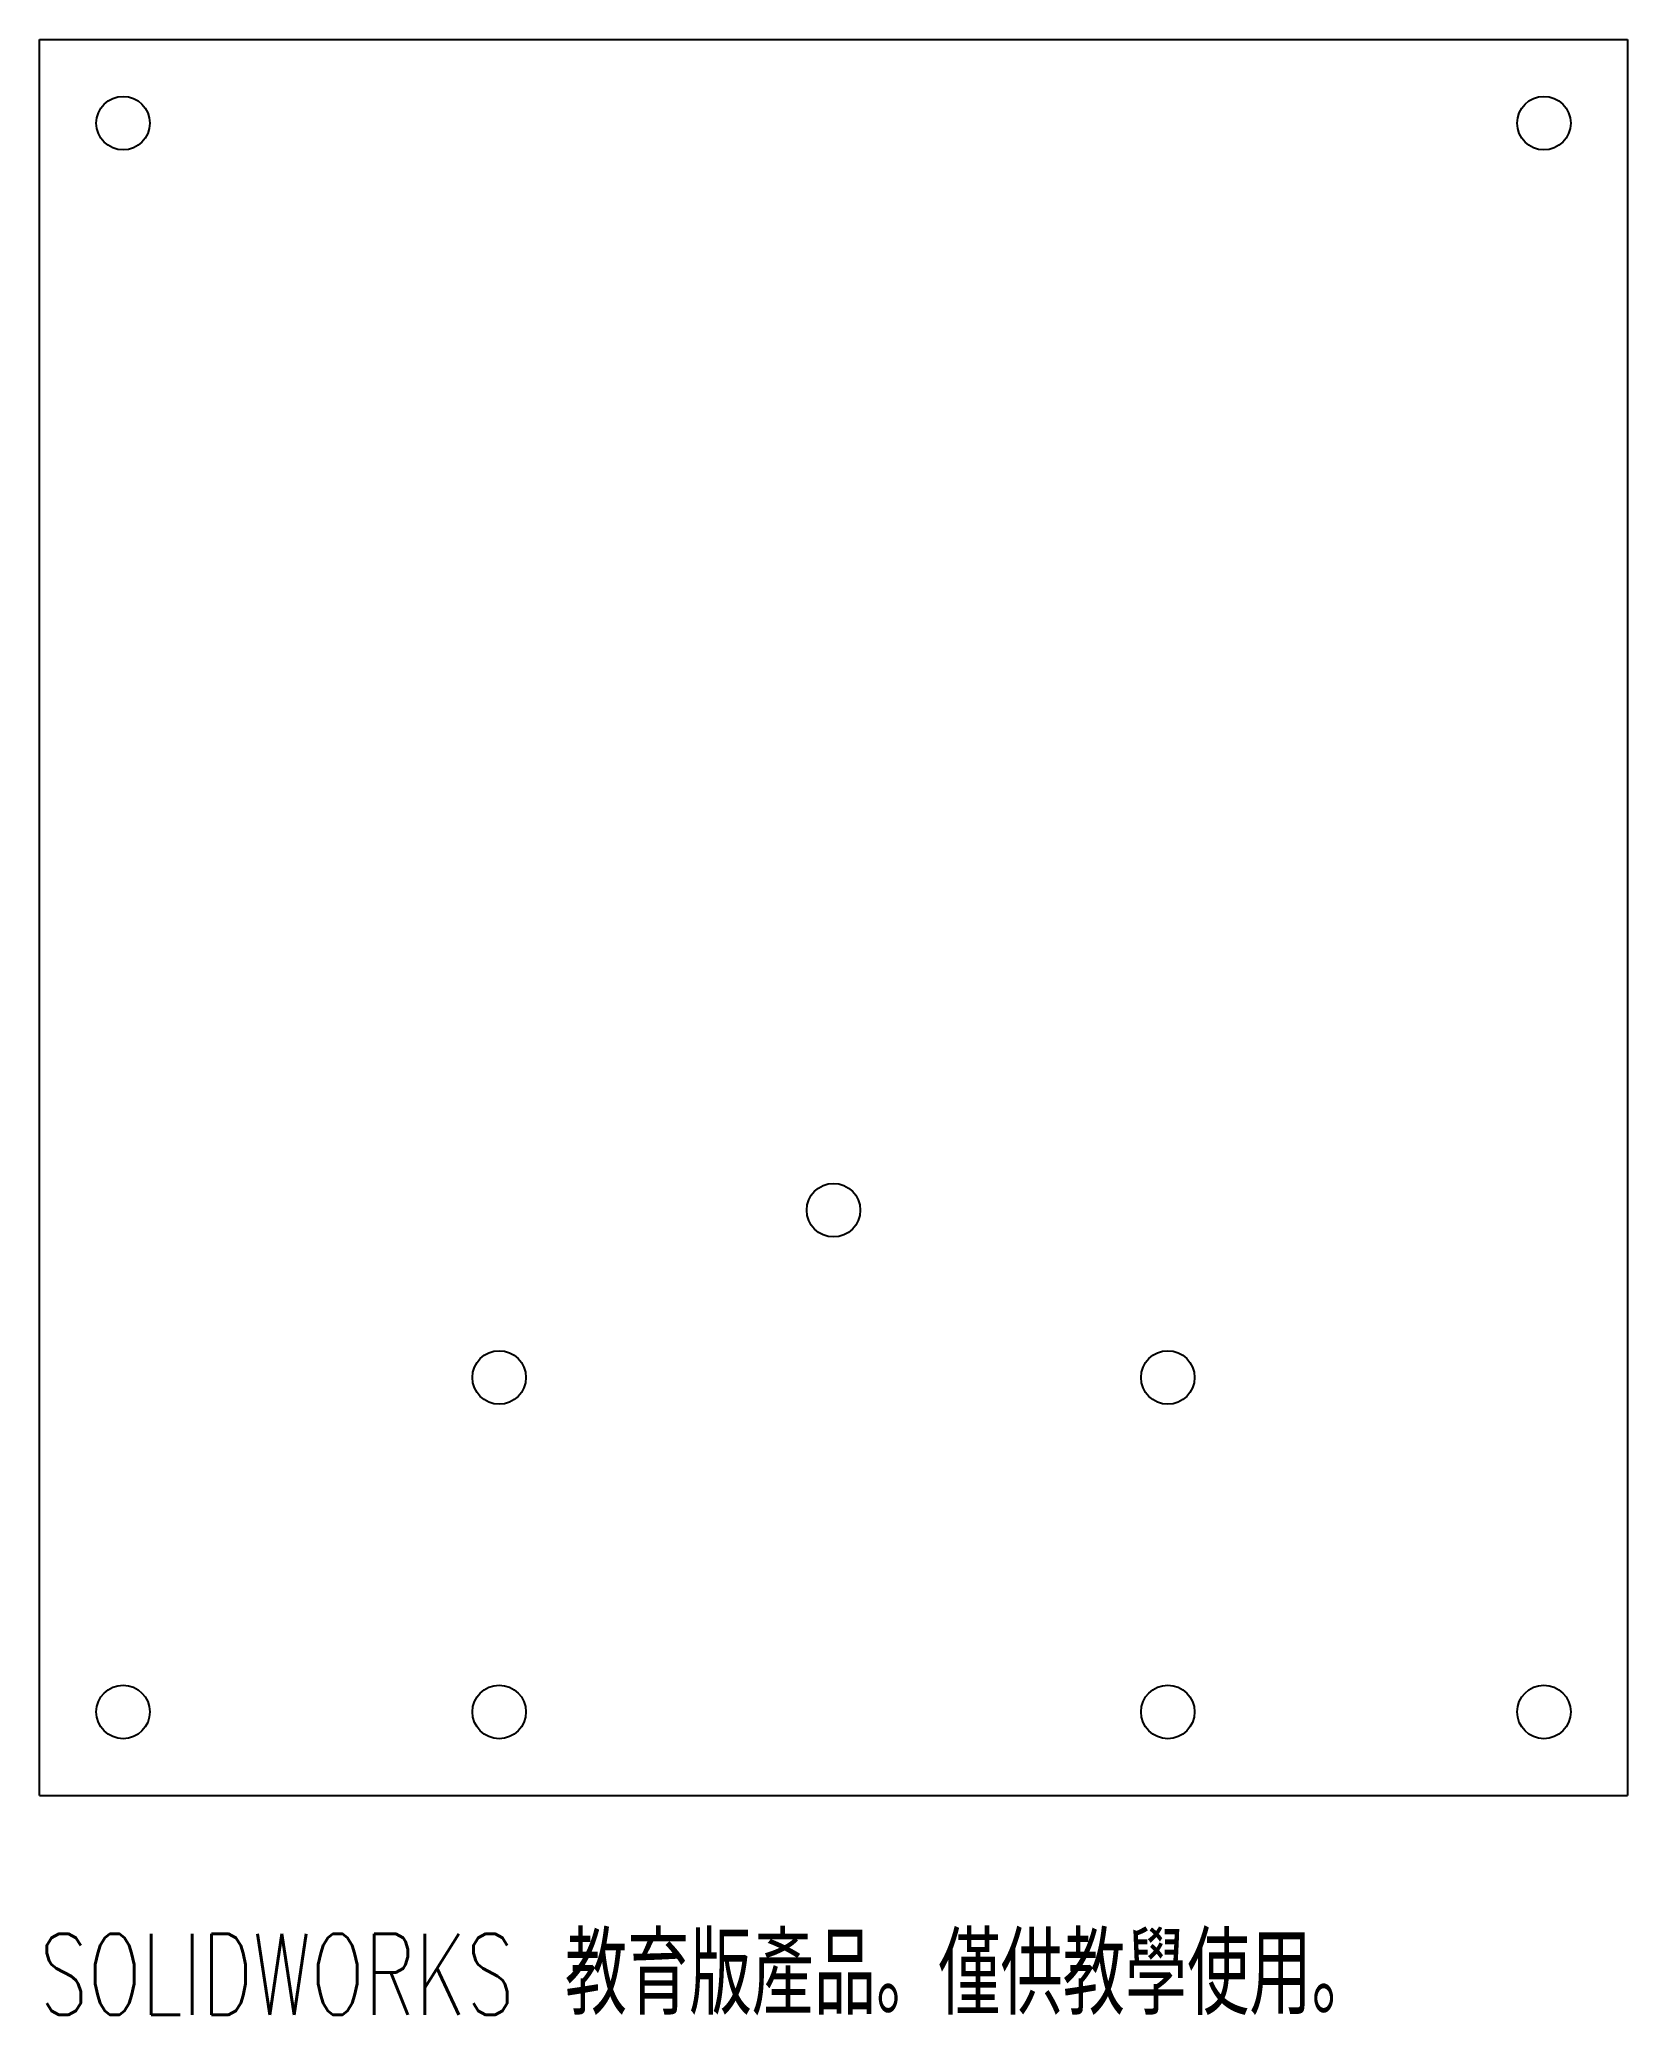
# Model space of a CAD drawing. Header units: millimetres. Extents: x -48 to 48, y -13 to 105.
import ezdxf

# ---------------------------------------------------------------- set-up
doc = ezdxf.new("R2010")
doc.units = ezdxf.units.MM
doc.styles.add('SLDTEXTSTYLE0', font='TXT', dxfattribs={"width": 0.7, "bigfont": 'bigfont'})

msp = doc.modelspace()

# ---------------------------------------------------------------- linework, layer by layer
at = {"color": 7, "linetype": 'Continuous', "lineweight": 25}
for p, q in [((-47.5, 105), (47.5, 105)), ((-47.5, 0), (-47.5, 105)), ((47.5, 105), (47.5, 0)), ((-47.5, 0), (47.5, 0))]:
    msp.add_line(p, q, dxfattribs=at)
for centre in [(-42.5, 100), (42.5, 100), (0, 35), (-20, 25), (20, 25), (-42.5, 5), (-20, 5), (20, 5), (42.5, 5)]:
    msp.add_circle(centre, 1.6, dxfattribs=at)

# ---------------------------------------------------------------- texts
at = {"color": 7, "linetype": 'Continuous', "insert": (-47.5, -8.27), "char_height": 4.83362, "attachment_point": 1, "style": 'SLDTEXTSTYLE0'}
msp.add_mtext('SOLIDWORKS \\M+18BB3\\M+188E7\\M+194C5產\\M+19569\\M+18142\\M+18BCD\\M+18B9F\\M+18BB3\\M+19B7B\\M+18E67\\M+19770\\M+18142', dxfattribs=at)

doc.saveas('drawing.dxf')
